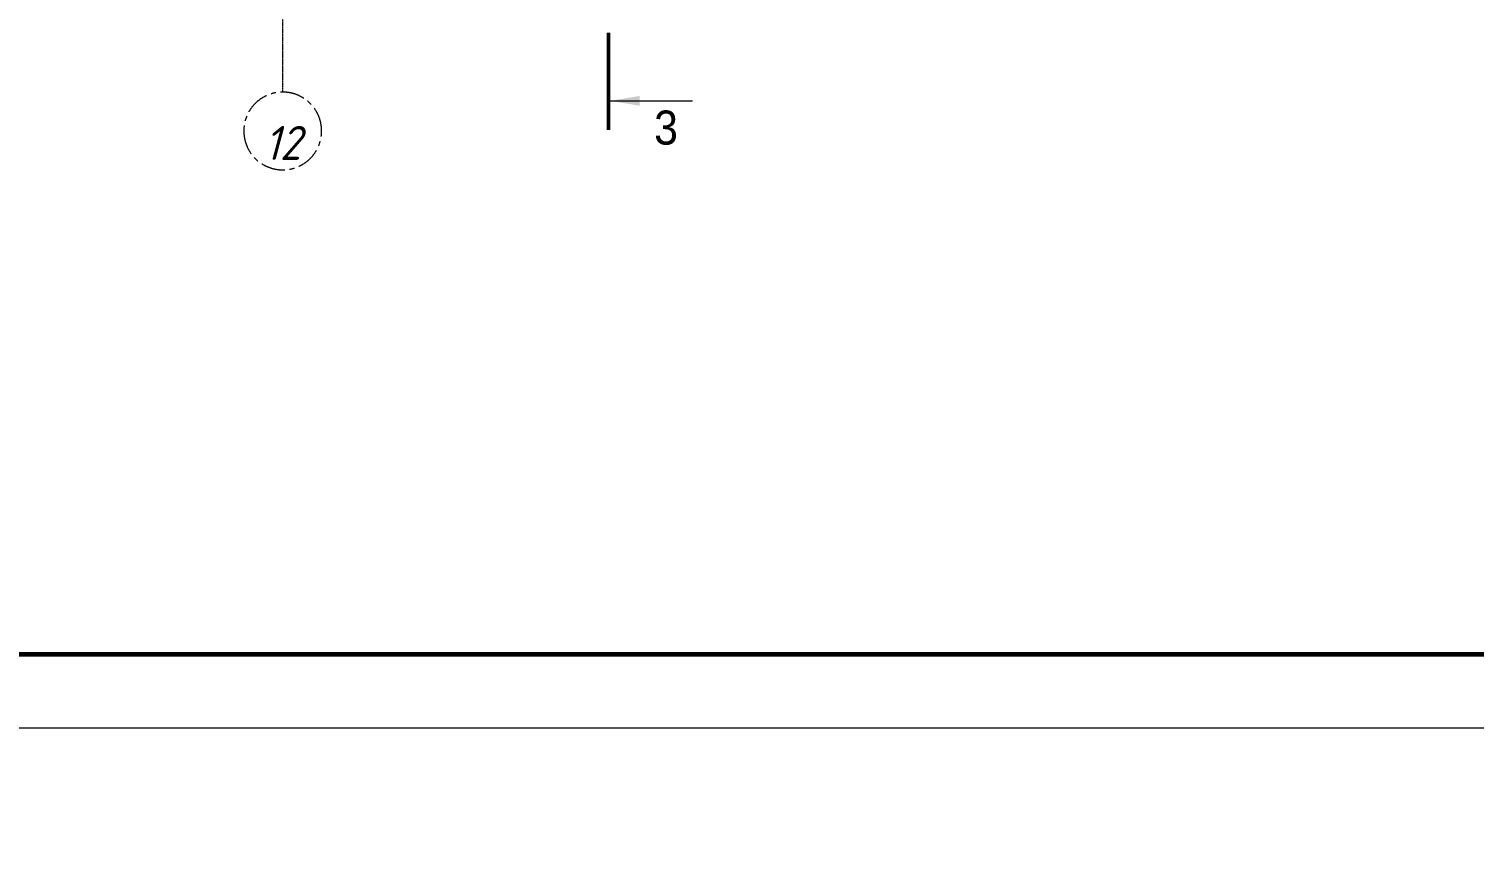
# Model space of a CAD drawing. Header units: millimetres. Extents: x 504091 to 2165846, y 135022 to 442887.
# Drawn here: x 868567 to 883434, y 286159 to 294700 of the extents above; entities that cross this region are included whole.
import ezdxf

# ---------------------------------------------------------------- set-up
doc = ezdxf.new("R2010")
doc.units = ezdxf.units.MM
doc.linetypes.add('ADSK_Линия сетки', pattern=[25, 20, -2.5, 0, -2.5])
doc.linetypes.add('осеваяX2', pattern=[4, 2.5, -0.5, 0.5, -0.5])
for name, color, linetype, lineweight in [('+АР_Выноски', 4, 'Continuous', 9), ('Оси', 165, 'осеваяX2', 13), ('Размеры КР', 164, 'Continuous', 9)]:
    doc.layers.add(name, color=color, linetype=linetype, lineweight=lineweight)
doc.styles.add('Arial', font='arial.ttf', dxfattribs={"height": 250})
doc.styles.add('GOST 2.304_new', font='isocpeur.ttf', dxfattribs={"width": 0.9, "oblique": 15})

# ---------------------------------------------------------------- blocks, each defined once
blk = doc.blocks.new('Ось сетки - Круг_Ø8 мм-8258-План 1-го этажа')
at = {"layer": 'Оси', "lineweight": 20}
for start, end in [(360, 180), (180, 360)]:
    blk.add_arc((0, 0), 4, start, end, dxfattribs=at)

msp = doc.modelspace()

# ---------------------------------------------------------------- linework, layer by layer
at = {"layer": '+АР_Выноски', "color": 7, "linetype": 'Continuous', "ltscale": 100}
msp.add_line((874549.4301, 293960.0655), (875393.8701, 293960.0655), dxfattribs=at)
at = {"layer": '+АР_Выноски', "color": 7, "linetype": 'Continuous', "ltscale": 100, "const_width": 40}
msp.add_lwpolyline([(874529.4301, 293660.0655), (874529.4301, 294660.0655)], dxfattribs=at)
at = {"layer": '+АР_Выноски', "color": 7, "linetype": 'Continuous', "ltscale": 100}
msp.add_solid([(874549.4301, 293960.0655), (874849.8803, 294010.3435), (874849.8803, 293909.7875)], dxfattribs=at)
at = {"layer": 'Оси', "linetype": 'ADSK_Линия сетки'}
msp.add_line((871178.3104, 294050.1695), (871178.3104, 302365.6374), dxfattribs=at)
at = {"layer": 'Размеры КР', "lineweight": 20}
msp.add_lwpolyline([(854806.73, 331042.6139), (926118.012, 331042.6139), (926118.012, 287507.3752), (854806.73, 287507.3752)], close=True, dxfattribs=at)
at = {"layer": 'Размеры КР', "lineweight": 60}
msp.add_lwpolyline([(817805.6394, 288268.3284), (976107.5028, 288268.3284), (976107.5028, 198692.0549), (817805.6394, 198692.0549)], close=True, dxfattribs=at)

# ---------------------------------------------------------------- block references
at = {"layer": 'Оси', "lineweight": 20, "xscale": 99.99999999999993, "yscale": 99.99999999999993, "zscale": 99.99999999999993}
msp.add_blockref('Ось сетки - Круг_Ø8 мм-8258-План 1-го этажа', (871178.3104, 293650.1695), dxfattribs=at)

# ---------------------------------------------------------------- texts
at = {"layer": '+АР_Выноски', "color": 7, "linetype": 'Continuous', "ltscale": 100, "style": 'Arial', "width": 0.9}
msp.add_text('3', height=350, dxfattribs=at).set_placement((874999.4301, 293510.0655))
at = {"layer": 'Оси', "insert": (871177.4798, 293527.2649), "char_height": 350, "width": 387, "attachment_point": 5, "line_spacing_factor": 1.022766, "style": 'GOST 2.304_new'}
msp.add_mtext('\\pt89.999,180.0015,270.0005,359.9995,449.9985,540.001,630,719.999,810.0015,900.0005,989.9995,1079.9985,1170.001,1260,1349.999,1440.0015,1530.0005,1619.9995,1709.9985,1800.001,1890,1979.999,2070.0015,2160.0005,2249.9995,2339.9985,2430.001,2520,2609.999,2700.0015,2790.0005,2879.9995;12', dxfattribs=at)

doc.saveas('drawing.dxf')
